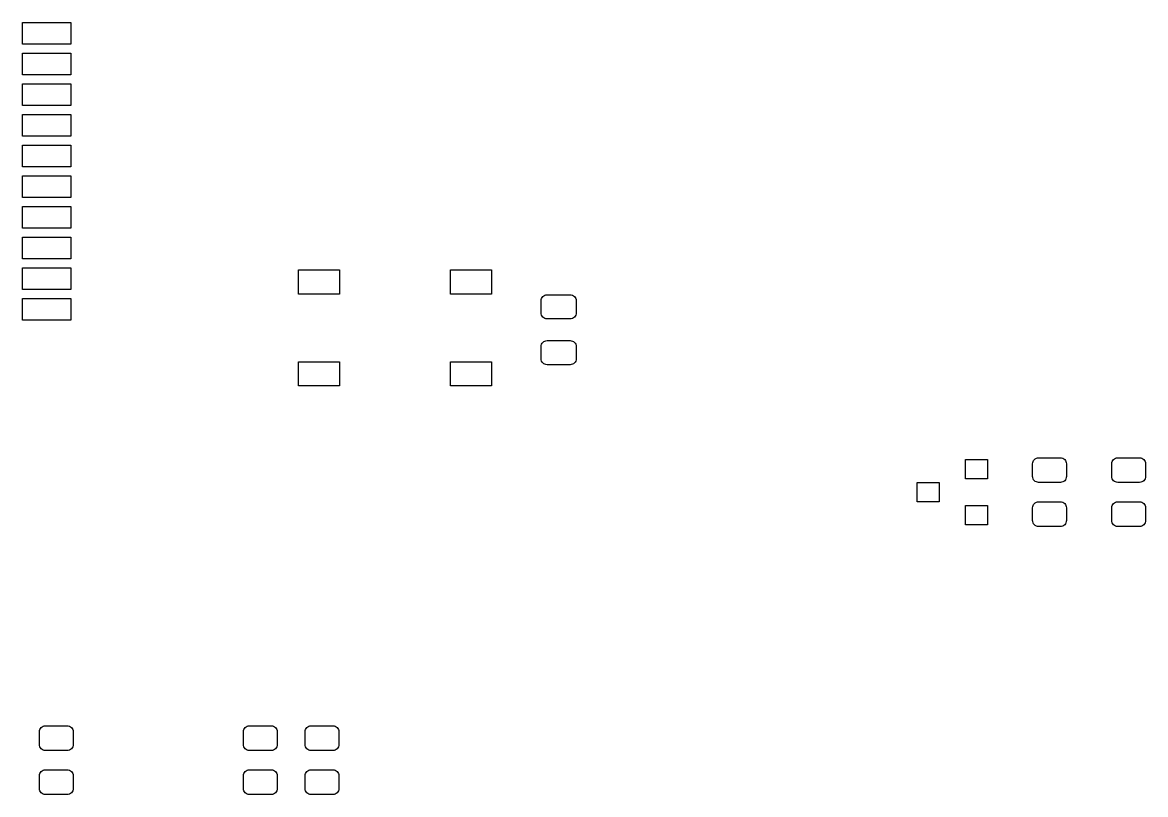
# Model space of a CAD drawing. Extents: x 99.8 to 195.8, y -115 to -50.
# Drawn here: x 146.55 to 193.05, y -115.05 to -83.08 of the extents above; entities that cross this region are included whole.
import ezdxf

# ---------------------------------------------------------------- set-up
doc = ezdxf.new("R2010")
doc.units = 0
doc.layers.add('BLACK', color=7, linetype='CONTINUOUS')

msp = doc.modelspace()

# ---------------------------------------------------------------- linework, layer by layer
at = {"layer": 'BLACK', "linetype": 'CONTINUOUS'}
for p, q in [((146.55, -83.975), (146.55, -83.075)), ((146.55, -83.075), (148.55, -83.075)), ((148.55, -83.075), (148.55, -83.975)), ((148.55, -83.975), (146.55, -83.975)), ((146.55, -85.245), (146.55, -84.345)), ((146.55, -84.345), (148.55, -84.345)), ((148.55, -84.345), (148.55, -85.245)), ((148.55, -85.245), (146.55, -85.245)), ((146.55, -86.515), (146.55, -85.615)), ((146.55, -85.615), (148.55, -85.615)), ((148.55, -85.615), (148.55, -86.515)), ((148.55, -86.515), (146.55, -86.515)), ((146.55, -87.785), (146.55, -86.885)), ((146.55, -86.885), (148.55, -86.885)), ((148.55, -86.885), (148.55, -87.785)), ((148.55, -87.785), (146.55, -87.785)), ((146.55, -89.055), (146.55, -88.155)), ((146.55, -88.155), (148.55, -88.155)), ((148.55, -88.155), (148.55, -89.055)), ((148.55, -89.055), (146.55, -89.055)), ((146.55, -90.325), (146.55, -89.425)), ((146.55, -89.425), (148.55, -89.425)), ((148.55, -89.425), (148.55, -90.325)), ((148.55, -90.325), (146.55, -90.325)), ((146.55, -91.595), (146.55, -90.695)), ((146.55, -90.695), (148.55, -90.695)), ((148.55, -90.695), (148.55, -91.595)), ((148.55, -91.595), (146.55, -91.595)), ((146.55, -92.865), (146.55, -91.965)), ((146.55, -91.965), (148.55, -91.965)), ((148.55, -91.965), (148.55, -92.865)), ((148.55, -92.865), (146.55, -92.865)), ((146.55, -94.135), (146.55, -93.235)), ((146.55, -93.235), (148.55, -93.235)), ((148.55, -93.235), (148.55, -94.135)), ((157.975, -94.325), (157.975, -93.325)), ((157.975, -93.325), (159.675, -93.325)), ((159.675, -93.325), (159.675, -94.325)), ((164.275, -94.325), (164.275, -93.325)), ((164.275, -93.325), (165.975, -93.325)), ((165.975, -93.325), (165.975, -94.325)), ((148.55, -94.135), (146.55, -94.135)), ((159.675, -94.325), (157.975, -94.325)), ((165.975, -94.325), (164.275, -94.325)), ((168.098, -94.4232), (168.136, -94.3921)), ((168.136, -94.3921), (168.179, -94.369)), ((168.179, -94.369), (168.226, -94.3548)), ((168.226, -94.3548), (168.275, -94.35)), ((168.275, -94.35), (169.225, -94.35)), ((169.225, -94.35), (169.274, -94.3548)), ((169.274, -94.3548), (169.321, -94.369)), ((169.321, -94.369), (169.364, -94.3921)), ((169.364, -94.3921), (169.402, -94.4232)), ((146.55, -95.405), (146.55, -94.505)), ((146.55, -94.505), (148.55, -94.505)), ((148.55, -94.505), (148.55, -95.405)), ((168.025, -94.6), (168.03, -94.5512)), ((168.025, -95.1), (168.025, -94.6)), ((168.03, -94.5512), (168.044, -94.5043)), ((168.044, -94.5043), (168.067, -94.4611)), ((168.067, -94.4611), (168.098, -94.4232)), ((169.402, -94.4232), (169.433, -94.4611)), ((169.433, -94.4611), (169.456, -94.5043)), ((169.456, -94.5043), (169.47, -94.5512)), ((169.47, -94.5512), (169.475, -94.6)), ((169.475, -94.6), (169.475, -95.1)), ((168.03, -95.1488), (168.025, -95.1)), ((168.044, -95.1957), (168.03, -95.1488)), ((168.067, -95.2389), (168.044, -95.1957)), ((168.098, -95.2768), (168.067, -95.2389)), ((168.136, -95.3079), (168.098, -95.2768)), ((168.179, -95.331), (168.136, -95.3079)), ((169.364, -95.3079), (169.321, -95.331)), ((169.402, -95.2768), (169.364, -95.3079)), ((169.433, -95.2389), (169.402, -95.2768)), ((169.456, -95.1957), (169.433, -95.2389)), ((169.47, -95.1488), (169.456, -95.1957)), ((169.475, -95.1), (169.47, -95.1488)), ((148.55, -95.405), (146.55, -95.405)), ((168.226, -95.3452), (168.179, -95.331)), ((168.275, -95.35), (168.226, -95.3452)), ((169.225, -95.35), (168.275, -95.35)), ((169.274, -95.3452), (169.225, -95.35)), ((169.321, -95.331), (169.274, -95.3452)), ((168.179, -96.269), (168.226, -96.2548)), ((168.226, -96.2548), (168.275, -96.25)), ((168.275, -96.25), (169.225, -96.25)), ((169.225, -96.25), (169.274, -96.2548)), ((169.274, -96.2548), (169.321, -96.269)), ((168.025, -96.5), (168.03, -96.4512)), ((168.025, -97), (168.025, -96.5)), ((168.03, -96.4512), (168.044, -96.4043)), ((168.044, -96.4043), (168.067, -96.3611)), ((168.067, -96.3611), (168.098, -96.3232)), ((168.098, -96.3232), (168.136, -96.2921)), ((168.136, -96.2921), (168.179, -96.269)), ((169.321, -96.269), (169.364, -96.2921)), ((169.364, -96.2921), (169.402, -96.3232)), ((169.402, -96.3232), (169.433, -96.3611)), ((169.433, -96.3611), (169.456, -96.4043)), ((169.456, -96.4043), (169.47, -96.4512)), ((169.47, -96.4512), (169.475, -96.5)), ((169.475, -96.5), (169.475, -97)), ((157.975, -98.125), (157.975, -97.125)), ((157.975, -97.125), (159.675, -97.125)), ((159.675, -97.125), (159.675, -98.125)), ((164.275, -98.125), (164.275, -97.125)), ((164.275, -97.125), (165.975, -97.125)), ((165.975, -97.125), (165.975, -98.125)), ((168.03, -97.0488), (168.025, -97)), ((168.044, -97.0957), (168.03, -97.0488)), ((168.067, -97.1389), (168.044, -97.0957)), ((168.098, -97.1768), (168.067, -97.1389)), ((168.136, -97.2079), (168.098, -97.1768)), ((169.402, -97.1768), (169.364, -97.2079)), ((169.433, -97.1389), (169.402, -97.1768)), ((169.456, -97.0957), (169.433, -97.1389)), ((169.47, -97.0488), (169.456, -97.0957)), ((169.475, -97), (169.47, -97.0488)), ((168.179, -97.231), (168.136, -97.2079)), ((168.226, -97.2452), (168.179, -97.231)), ((168.275, -97.25), (168.226, -97.2452)), ((169.225, -97.25), (168.275, -97.25)), ((169.274, -97.2452), (169.225, -97.25)), ((169.321, -97.231), (169.274, -97.2452)), ((169.364, -97.2079), (169.321, -97.231)), ((159.675, -98.125), (157.975, -98.125)), ((165.975, -98.125), (164.275, -98.125)), ((185.6, -101.975), (185.6, -101.175)), ((185.6, -101.175), (186.5, -101.175)), ((186.5, -101.175), (186.5, -101.975)), ((188.375, -101.35), (188.38, -101.301)), ((188.375, -101.875), (188.375, -101.35)), ((188.38, -101.301), (188.394, -101.254)), ((188.394, -101.254), (188.417, -101.211)), ((188.417, -101.211), (188.448, -101.173)), ((188.448, -101.173), (188.486, -101.142)), ((188.486, -101.142), (188.529, -101.119)), ((188.529, -101.119), (188.576, -101.105)), ((188.576, -101.105), (188.625, -101.1)), ((188.625, -101.1), (189.525, -101.1)), ((189.525, -101.1), (189.574, -101.105)), ((189.574, -101.105), (189.621, -101.119)), ((189.621, -101.119), (189.664, -101.142)), ((189.664, -101.142), (189.702, -101.173)), ((189.702, -101.173), (189.733, -101.211)), ((189.733, -101.211), (189.756, -101.254)), ((189.756, -101.254), (189.77, -101.301)), ((189.77, -101.301), (189.775, -101.35)), ((189.775, -101.35), (189.775, -101.875)), ((191.65, -101.35), (191.655, -101.301)), ((191.65, -101.875), (191.65, -101.35)), ((191.655, -101.301), (191.669, -101.254)), ((191.669, -101.254), (191.692, -101.211)), ((191.692, -101.211), (191.723, -101.173)), ((191.723, -101.173), (191.761, -101.142)), ((191.761, -101.142), (191.804, -101.119)), ((191.804, -101.119), (191.851, -101.105)), ((191.851, -101.105), (191.9, -101.1)), ((191.9, -101.1), (192.8, -101.1)), ((192.8, -101.1), (192.849, -101.105)), ((192.849, -101.105), (192.896, -101.119)), ((192.896, -101.119), (192.939, -101.142)), ((192.939, -101.142), (192.977, -101.173)), ((192.977, -101.173), (193.008, -101.211)), ((193.008, -101.211), (193.031, -101.254)), ((193.031, -101.254), (193.045, -101.301)), ((193.045, -101.301), (193.05, -101.35)), ((193.05, -101.35), (193.05, -101.875)), ((183.6, -102.925), (183.6, -102.125)), ((183.6, -102.125), (184.5, -102.125)), ((184.5, -102.125), (184.5, -102.925)), ((186.5, -101.975), (185.6, -101.975)), ((188.38, -101.924), (188.375, -101.875)), ((188.394, -101.971), (188.38, -101.924)), ((188.417, -102.014), (188.394, -101.971)), ((188.448, -102.052), (188.417, -102.014)), ((188.486, -102.083), (188.448, -102.052)), ((188.529, -102.106), (188.486, -102.083)), ((188.576, -102.12), (188.529, -102.106)), ((188.625, -102.125), (188.576, -102.12)), ((189.525, -102.125), (188.625, -102.125)), ((189.574, -102.12), (189.525, -102.125)), ((189.621, -102.106), (189.574, -102.12)), ((189.664, -102.083), (189.621, -102.106)), ((189.702, -102.052), (189.664, -102.083)), ((189.733, -102.014), (189.702, -102.052)), ((189.756, -101.971), (189.733, -102.014)), ((189.77, -101.924), (189.756, -101.971)), ((189.775, -101.875), (189.77, -101.924)), ((191.655, -101.924), (191.65, -101.875)), ((191.669, -101.971), (191.655, -101.924)), ((191.692, -102.014), (191.669, -101.971)), ((191.723, -102.052), (191.692, -102.014)), ((191.761, -102.083), (191.723, -102.052)), ((191.804, -102.106), (191.761, -102.083)), ((191.851, -102.12), (191.804, -102.106)), ((191.9, -102.125), (191.851, -102.12)), ((192.8, -102.125), (191.9, -102.125)), ((192.849, -102.12), (192.8, -102.125)), ((192.896, -102.106), (192.849, -102.12)), ((192.939, -102.083), (192.896, -102.106)), ((192.977, -102.052), (192.939, -102.083)), ((193.008, -102.014), (192.977, -102.052)), ((193.031, -101.971), (193.008, -102.014)), ((193.045, -101.924), (193.031, -101.971)), ((193.05, -101.875), (193.045, -101.924)), ((184.5, -102.925), (183.6, -102.925)), ((185.6, -103.875), (185.6, -103.075)), ((185.6, -103.075), (186.5, -103.075)), ((186.5, -103.075), (186.5, -103.875)), ((188.375, -103.175), (188.38, -103.126)), ((188.375, -103.7), (188.375, -103.175)), ((188.38, -103.126), (188.394, -103.079)), ((188.394, -103.079), (188.417, -103.036)), ((188.417, -103.036), (188.448, -102.998)), ((188.448, -102.998), (188.486, -102.967)), ((188.486, -102.967), (188.529, -102.944)), ((188.529, -102.944), (188.576, -102.93)), ((188.576, -102.93), (188.625, -102.925)), ((188.625, -102.925), (189.525, -102.925)), ((189.525, -102.925), (189.574, -102.93)), ((189.574, -102.93), (189.621, -102.944)), ((189.621, -102.944), (189.664, -102.967)), ((189.664, -102.967), (189.702, -102.998)), ((189.702, -102.998), (189.733, -103.036)), ((189.733, -103.036), (189.756, -103.079)), ((189.756, -103.079), (189.77, -103.126)), ((189.77, -103.126), (189.775, -103.175)), ((189.775, -103.175), (189.775, -103.7)), ((191.65, -103.175), (191.655, -103.126)), ((191.65, -103.7), (191.65, -103.175)), ((191.655, -103.126), (191.669, -103.079)), ((191.669, -103.079), (191.692, -103.036)), ((191.692, -103.036), (191.723, -102.998)), ((191.723, -102.998), (191.761, -102.967)), ((191.761, -102.967), (191.804, -102.944)), ((191.804, -102.944), (191.851, -102.93)), ((191.851, -102.93), (191.9, -102.925)), ((191.9, -102.925), (192.8, -102.925)), ((192.8, -102.925), (192.849, -102.93)), ((192.849, -102.93), (192.896, -102.944)), ((192.896, -102.944), (192.939, -102.967)), ((192.939, -102.967), (192.977, -102.998)), ((192.977, -102.998), (193.008, -103.036)), ((193.008, -103.036), (193.031, -103.079)), ((193.031, -103.079), (193.045, -103.126)), ((193.045, -103.126), (193.05, -103.175)), ((193.05, -103.175), (193.05, -103.7)), ((186.5, -103.875), (185.6, -103.875)), ((188.38, -103.749), (188.375, -103.7)), ((188.394, -103.796), (188.38, -103.749)), ((188.417, -103.839), (188.394, -103.796)), ((188.448, -103.877), (188.417, -103.839)), ((188.486, -103.908), (188.448, -103.877)), ((188.529, -103.931), (188.486, -103.908)), ((188.576, -103.945), (188.529, -103.931)), ((188.625, -103.95), (188.576, -103.945)), ((189.525, -103.95), (188.625, -103.95)), ((189.574, -103.945), (189.525, -103.95)), ((189.621, -103.931), (189.574, -103.945)), ((189.664, -103.908), (189.621, -103.931)), ((189.702, -103.877), (189.664, -103.908)), ((189.733, -103.839), (189.702, -103.877)), ((189.756, -103.796), (189.733, -103.839)), ((189.77, -103.749), (189.756, -103.796)), ((189.775, -103.7), (189.77, -103.749)), ((191.655, -103.749), (191.65, -103.7)), ((191.669, -103.796), (191.655, -103.749)), ((191.692, -103.839), (191.669, -103.796)), ((191.723, -103.877), (191.692, -103.839)), ((191.761, -103.908), (191.723, -103.877)), ((191.804, -103.931), (191.761, -103.908)), ((191.851, -103.945), (191.804, -103.931)), ((191.9, -103.95), (191.851, -103.945)), ((192.8, -103.95), (191.9, -103.95)), ((192.849, -103.945), (192.8, -103.95)), ((192.896, -103.931), (192.849, -103.945)), ((192.939, -103.908), (192.896, -103.931)), ((192.977, -103.877), (192.939, -103.908)), ((193.008, -103.839), (192.977, -103.877)), ((193.031, -103.796), (193.008, -103.839)), ((193.045, -103.749), (193.031, -103.796)), ((193.05, -103.7), (193.045, -103.749)), ((147.25, -112.45), (147.255, -112.401)), ((147.25, -112.975), (147.25, -112.45)), ((147.255, -112.401), (147.269, -112.354)), ((147.269, -112.354), (147.292, -112.311)), ((147.292, -112.311), (147.323, -112.273)), ((147.323, -112.273), (147.361, -112.242)), ((147.361, -112.242), (147.404, -112.219)), ((147.404, -112.219), (147.451, -112.205)), ((147.451, -112.205), (147.5, -112.2)), ((147.5, -112.2), (148.4, -112.2)), ((148.4, -112.2), (148.449, -112.205)), ((148.449, -112.205), (148.496, -112.219)), ((148.496, -112.219), (148.539, -112.242)), ((148.539, -112.242), (148.577, -112.273)), ((148.577, -112.273), (148.608, -112.311)), ((148.608, -112.311), (148.631, -112.354)), ((148.631, -112.354), (148.645, -112.401)), ((148.645, -112.401), (148.65, -112.45)), ((148.65, -112.45), (148.65, -112.975)), ((155.7, -112.45), (155.705, -112.401)), ((155.7, -112.975), (155.7, -112.45)), ((155.705, -112.401), (155.719, -112.354)), ((155.719, -112.354), (155.742, -112.311)), ((155.742, -112.311), (155.773, -112.273)), ((155.773, -112.273), (155.811, -112.242)), ((155.811, -112.242), (155.854, -112.219)), ((155.854, -112.219), (155.901, -112.205)), ((155.901, -112.205), (155.95, -112.2)), ((155.95, -112.2), (156.85, -112.2)), ((156.85, -112.2), (156.899, -112.205)), ((156.899, -112.205), (156.946, -112.219)), ((156.946, -112.219), (156.989, -112.242)), ((156.989, -112.242), (157.027, -112.273)), ((157.027, -112.273), (157.058, -112.311)), ((157.058, -112.311), (157.081, -112.354)), ((157.081, -112.354), (157.095, -112.401)), ((157.095, -112.401), (157.1, -112.45)), ((157.1, -112.45), (157.1, -112.975)), ((158.25, -112.45), (158.255, -112.401)), ((158.25, -112.975), (158.25, -112.45)), ((158.255, -112.401), (158.269, -112.354)), ((158.269, -112.354), (158.292, -112.311)), ((158.292, -112.311), (158.323, -112.273)), ((158.323, -112.273), (158.361, -112.242)), ((158.361, -112.242), (158.404, -112.219)), ((158.404, -112.219), (158.451, -112.205)), ((158.451, -112.205), (158.5, -112.2)), ((158.5, -112.2), (159.4, -112.2)), ((159.4, -112.2), (159.449, -112.205)), ((159.449, -112.205), (159.496, -112.219)), ((159.496, -112.219), (159.539, -112.242)), ((159.539, -112.242), (159.577, -112.273)), ((159.577, -112.273), (159.608, -112.311)), ((159.608, -112.311), (159.631, -112.354)), ((159.631, -112.354), (159.645, -112.401)), ((159.645, -112.401), (159.65, -112.45)), ((159.65, -112.45), (159.65, -112.975)), ((147.255, -113.024), (147.25, -112.975)), ((148.65, -112.975), (148.645, -113.024)), ((155.705, -113.024), (155.7, -112.975)), ((157.1, -112.975), (157.095, -113.024)), ((158.255, -113.024), (158.25, -112.975)), ((159.65, -112.975), (159.645, -113.024)), ((147.269, -113.071), (147.255, -113.024)), ((147.292, -113.114), (147.269, -113.071)), ((147.323, -113.152), (147.292, -113.114)), ((147.361, -113.183), (147.323, -113.152)), ((147.404, -113.206), (147.361, -113.183)), ((147.451, -113.22), (147.404, -113.206)), ((147.5, -113.225), (147.451, -113.22)), ((148.4, -113.225), (147.5, -113.225)), ((148.449, -113.22), (148.4, -113.225)), ((148.496, -113.206), (148.449, -113.22)), ((148.539, -113.183), (148.496, -113.206)), ((148.577, -113.152), (148.539, -113.183)), ((148.608, -113.114), (148.577, -113.152)), ((148.631, -113.071), (148.608, -113.114)), ((148.645, -113.024), (148.631, -113.071)), ((155.719, -113.071), (155.705, -113.024)), ((155.742, -113.114), (155.719, -113.071)), ((155.773, -113.152), (155.742, -113.114)), ((155.811, -113.183), (155.773, -113.152)), ((155.854, -113.206), (155.811, -113.183)), ((155.901, -113.22), (155.854, -113.206)), ((155.95, -113.225), (155.901, -113.22)), ((156.85, -113.225), (155.95, -113.225)), ((156.899, -113.22), (156.85, -113.225)), ((156.946, -113.206), (156.899, -113.22)), ((156.989, -113.183), (156.946, -113.206)), ((157.027, -113.152), (156.989, -113.183)), ((157.058, -113.114), (157.027, -113.152)), ((157.081, -113.071), (157.058, -113.114)), ((157.095, -113.024), (157.081, -113.071)), ((158.269, -113.071), (158.255, -113.024)), ((158.292, -113.114), (158.269, -113.071)), ((158.323, -113.152), (158.292, -113.114)), ((158.361, -113.183), (158.323, -113.152)), ((158.404, -113.206), (158.361, -113.183)), ((158.451, -113.22), (158.404, -113.206)), ((158.5, -113.225), (158.451, -113.22)), ((159.4, -113.225), (158.5, -113.225)), ((159.449, -113.22), (159.4, -113.225)), ((159.496, -113.206), (159.449, -113.22)), ((159.539, -113.183), (159.496, -113.206)), ((159.577, -113.152), (159.539, -113.183)), ((159.608, -113.114), (159.577, -113.152)), ((159.631, -113.071), (159.608, -113.114)), ((159.645, -113.024), (159.631, -113.071)), ((147.25, -114.275), (147.255, -114.226)), ((147.25, -114.8), (147.25, -114.275)), ((147.255, -114.226), (147.269, -114.179)), ((147.269, -114.179), (147.292, -114.136)), ((147.292, -114.136), (147.323, -114.098)), ((147.323, -114.098), (147.361, -114.067)), ((147.361, -114.067), (147.404, -114.044)), ((147.404, -114.044), (147.451, -114.03)), ((147.451, -114.03), (147.5, -114.025)), ((147.5, -114.025), (148.4, -114.025)), ((148.4, -114.025), (148.449, -114.03)), ((148.449, -114.03), (148.496, -114.044)), ((148.496, -114.044), (148.539, -114.067)), ((148.539, -114.067), (148.577, -114.098)), ((148.577, -114.098), (148.608, -114.136)), ((148.608, -114.136), (148.631, -114.179)), ((148.631, -114.179), (148.645, -114.226)), ((148.645, -114.226), (148.65, -114.275)), ((148.65, -114.275), (148.65, -114.8)), ((155.7, -114.275), (155.705, -114.226)), ((155.7, -114.8), (155.7, -114.275)), ((155.705, -114.226), (155.719, -114.179)), ((155.719, -114.179), (155.742, -114.136)), ((155.742, -114.136), (155.773, -114.098)), ((155.773, -114.098), (155.811, -114.067)), ((155.811, -114.067), (155.854, -114.044)), ((155.854, -114.044), (155.901, -114.03)), ((155.901, -114.03), (155.95, -114.025)), ((155.95, -114.025), (156.85, -114.025)), ((156.85, -114.025), (156.899, -114.03)), ((156.899, -114.03), (156.946, -114.044)), ((156.946, -114.044), (156.989, -114.067)), ((156.989, -114.067), (157.027, -114.098)), ((157.027, -114.098), (157.058, -114.136)), ((157.058, -114.136), (157.081, -114.179)), ((157.081, -114.179), (157.095, -114.226)), ((157.095, -114.226), (157.1, -114.275)), ((157.1, -114.275), (157.1, -114.8)), ((158.25, -114.275), (158.255, -114.226)), ((158.25, -114.8), (158.25, -114.275)), ((158.255, -114.226), (158.269, -114.179)), ((158.269, -114.179), (158.292, -114.136)), ((158.292, -114.136), (158.323, -114.098)), ((158.323, -114.098), (158.361, -114.067)), ((158.361, -114.067), (158.404, -114.044)), ((158.404, -114.044), (158.451, -114.03)), ((158.451, -114.03), (158.5, -114.025)), ((158.5, -114.025), (159.4, -114.025)), ((159.4, -114.025), (159.449, -114.03)), ((159.449, -114.03), (159.496, -114.044)), ((159.496, -114.044), (159.539, -114.067)), ((159.539, -114.067), (159.577, -114.098)), ((159.577, -114.098), (159.608, -114.136)), ((159.608, -114.136), (159.631, -114.179)), ((159.631, -114.179), (159.645, -114.226)), ((159.645, -114.226), (159.65, -114.275)), ((159.65, -114.275), (159.65, -114.8)), ((147.255, -114.849), (147.25, -114.8)), ((147.269, -114.896), (147.255, -114.849)), ((148.645, -114.849), (148.631, -114.896)), ((148.65, -114.8), (148.645, -114.849)), ((155.705, -114.849), (155.7, -114.8)), ((155.719, -114.896), (155.705, -114.849)), ((157.095, -114.849), (157.081, -114.896)), ((157.1, -114.8), (157.095, -114.849)), ((158.255, -114.849), (158.25, -114.8)), ((158.269, -114.896), (158.255, -114.849)), ((159.645, -114.849), (159.631, -114.896)), ((159.65, -114.8), (159.645, -114.849)), ((147.292, -114.939), (147.269, -114.896)), ((147.323, -114.977), (147.292, -114.939)), ((147.361, -115.008), (147.323, -114.977)), ((147.404, -115.031), (147.361, -115.008)), ((147.451, -115.045), (147.404, -115.031)), ((147.5, -115.05), (147.451, -115.045)), ((148.4, -115.05), (147.5, -115.05)), ((148.449, -115.045), (148.4, -115.05)), ((148.496, -115.031), (148.449, -115.045)), ((148.539, -115.008), (148.496, -115.031)), ((148.577, -114.977), (148.539, -115.008)), ((148.608, -114.939), (148.577, -114.977)), ((148.631, -114.896), (148.608, -114.939)), ((155.742, -114.939), (155.719, -114.896)), ((155.773, -114.977), (155.742, -114.939)), ((155.811, -115.008), (155.773, -114.977)), ((155.854, -115.031), (155.811, -115.008)), ((155.901, -115.045), (155.854, -115.031)), ((155.95, -115.05), (155.901, -115.045)), ((156.85, -115.05), (155.95, -115.05)), ((156.899, -115.045), (156.85, -115.05)), ((156.946, -115.031), (156.899, -115.045)), ((156.989, -115.008), (156.946, -115.031)), ((157.027, -114.977), (156.989, -115.008)), ((157.058, -114.939), (157.027, -114.977)), ((157.081, -114.896), (157.058, -114.939)), ((158.292, -114.939), (158.269, -114.896)), ((158.323, -114.977), (158.292, -114.939)), ((158.361, -115.008), (158.323, -114.977)), ((158.404, -115.031), (158.361, -115.008)), ((158.451, -115.045), (158.404, -115.031)), ((158.5, -115.05), (158.451, -115.045)), ((159.4, -115.05), (158.5, -115.05)), ((159.449, -115.045), (159.4, -115.05)), ((159.496, -115.031), (159.449, -115.045)), ((159.539, -115.008), (159.496, -115.031)), ((159.577, -114.977), (159.539, -115.008)), ((159.608, -114.939), (159.577, -114.977)), ((159.631, -114.896), (159.608, -114.939))]:
    msp.add_line(p, q, dxfattribs=at)

doc.saveas('drawing.dxf')
